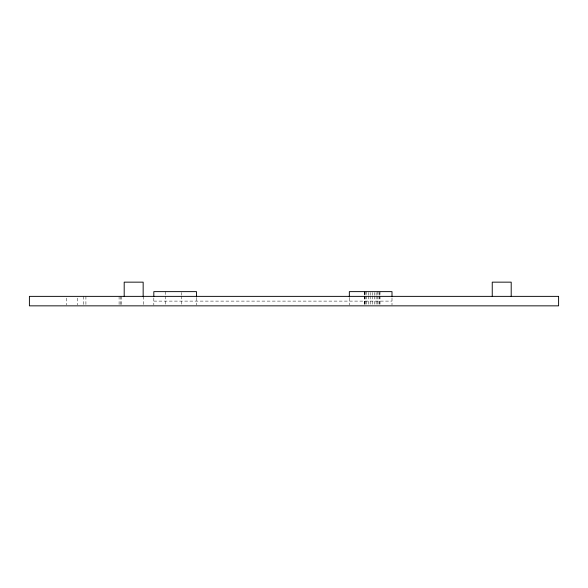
<?xml version="1.0" encoding="UTF-8"?>
<svg xmlns="http://www.w3.org/2000/svg" width="588" height="588" viewBox="0 0 588 588"><rect width="100%" height="100%" fill="white"/><g stroke="black" fill="none" stroke-linecap="round" stroke-linejoin="round"><path stroke-width="0.44" stroke-dasharray="2.94 2.21" d="M153.821 301.107L391.998 301.107M391.998 297.947L391.998 305.062M380.024 291.633L380.024 295.183M380.024 296.073L380.024 304.959M379.752 292.515L379.752 295.183M379.752 296.073L379.752 304.959M378.973 291.633L378.973 295.183M378.973 296.073L378.973 304.959M377.731 291.633L377.731 295.183M377.731 296.073L377.731 304.959M376.114 292.515L376.114 295.183M376.114 296.073L376.114 304.959M374.225 292.515L374.225 295.183M374.225 296.073L374.225 304.959M372.204 292.515L372.204 295.183M372.204 296.073L372.204 304.959M370.175 292.515L370.175 295.183M370.175 296.073L370.175 304.959M368.294 292.515L368.294 295.183M368.294 296.073L368.294 304.959M366.669 291.633L366.669 295.183M366.669 296.073L366.669 304.959M365.427 291.633L365.427 295.183M365.427 296.073L365.427 304.959M364.648 291.633L364.648 295.183M364.648 296.073L364.648 304.959M364.501 291.633L364.501 295.183M364.501 296.073L364.501 304.959M364.376 291.633L364.376 295.183M364.376 296.073L364.376 304.959M349.338 297.851L349.338 305.062M196.48 297.851L196.48 305.062M181.31 292.515L181.31 295.183M181.31 296.073L181.31 304.959M165.669 291.633L165.669 295.183M165.669 296.073L165.669 304.959M153.821 297.947L153.821 305.062M143.251 296.367L143.251 304.988M121.363 296.367L121.363 304.988M120.4 296.367L120.4 304.988M119.092 296.367L119.092 304.988M85.914 296.367L85.914 304.988M83.445 296.367L83.445 304.988M77.741 298.094L77.741 304.988M66.231 298.094L66.231 304.988"/><path stroke-width="0.88" d="M511.2 296.367L511.2 282.152L492.244 282.152L492.244 296.367M391.998 296.367L391.998 291.633L349.338 291.633L349.338 296.962M196.48 296.962L196.48 291.633L153.821 291.633L153.821 296.367M143.156 296.367L143.156 282.152L124.193 282.152L124.193 296.367M558.6 296.367L29.4 296.367L29.4 305.848L558.6 305.848L558.6 296.367"/></g></svg>
